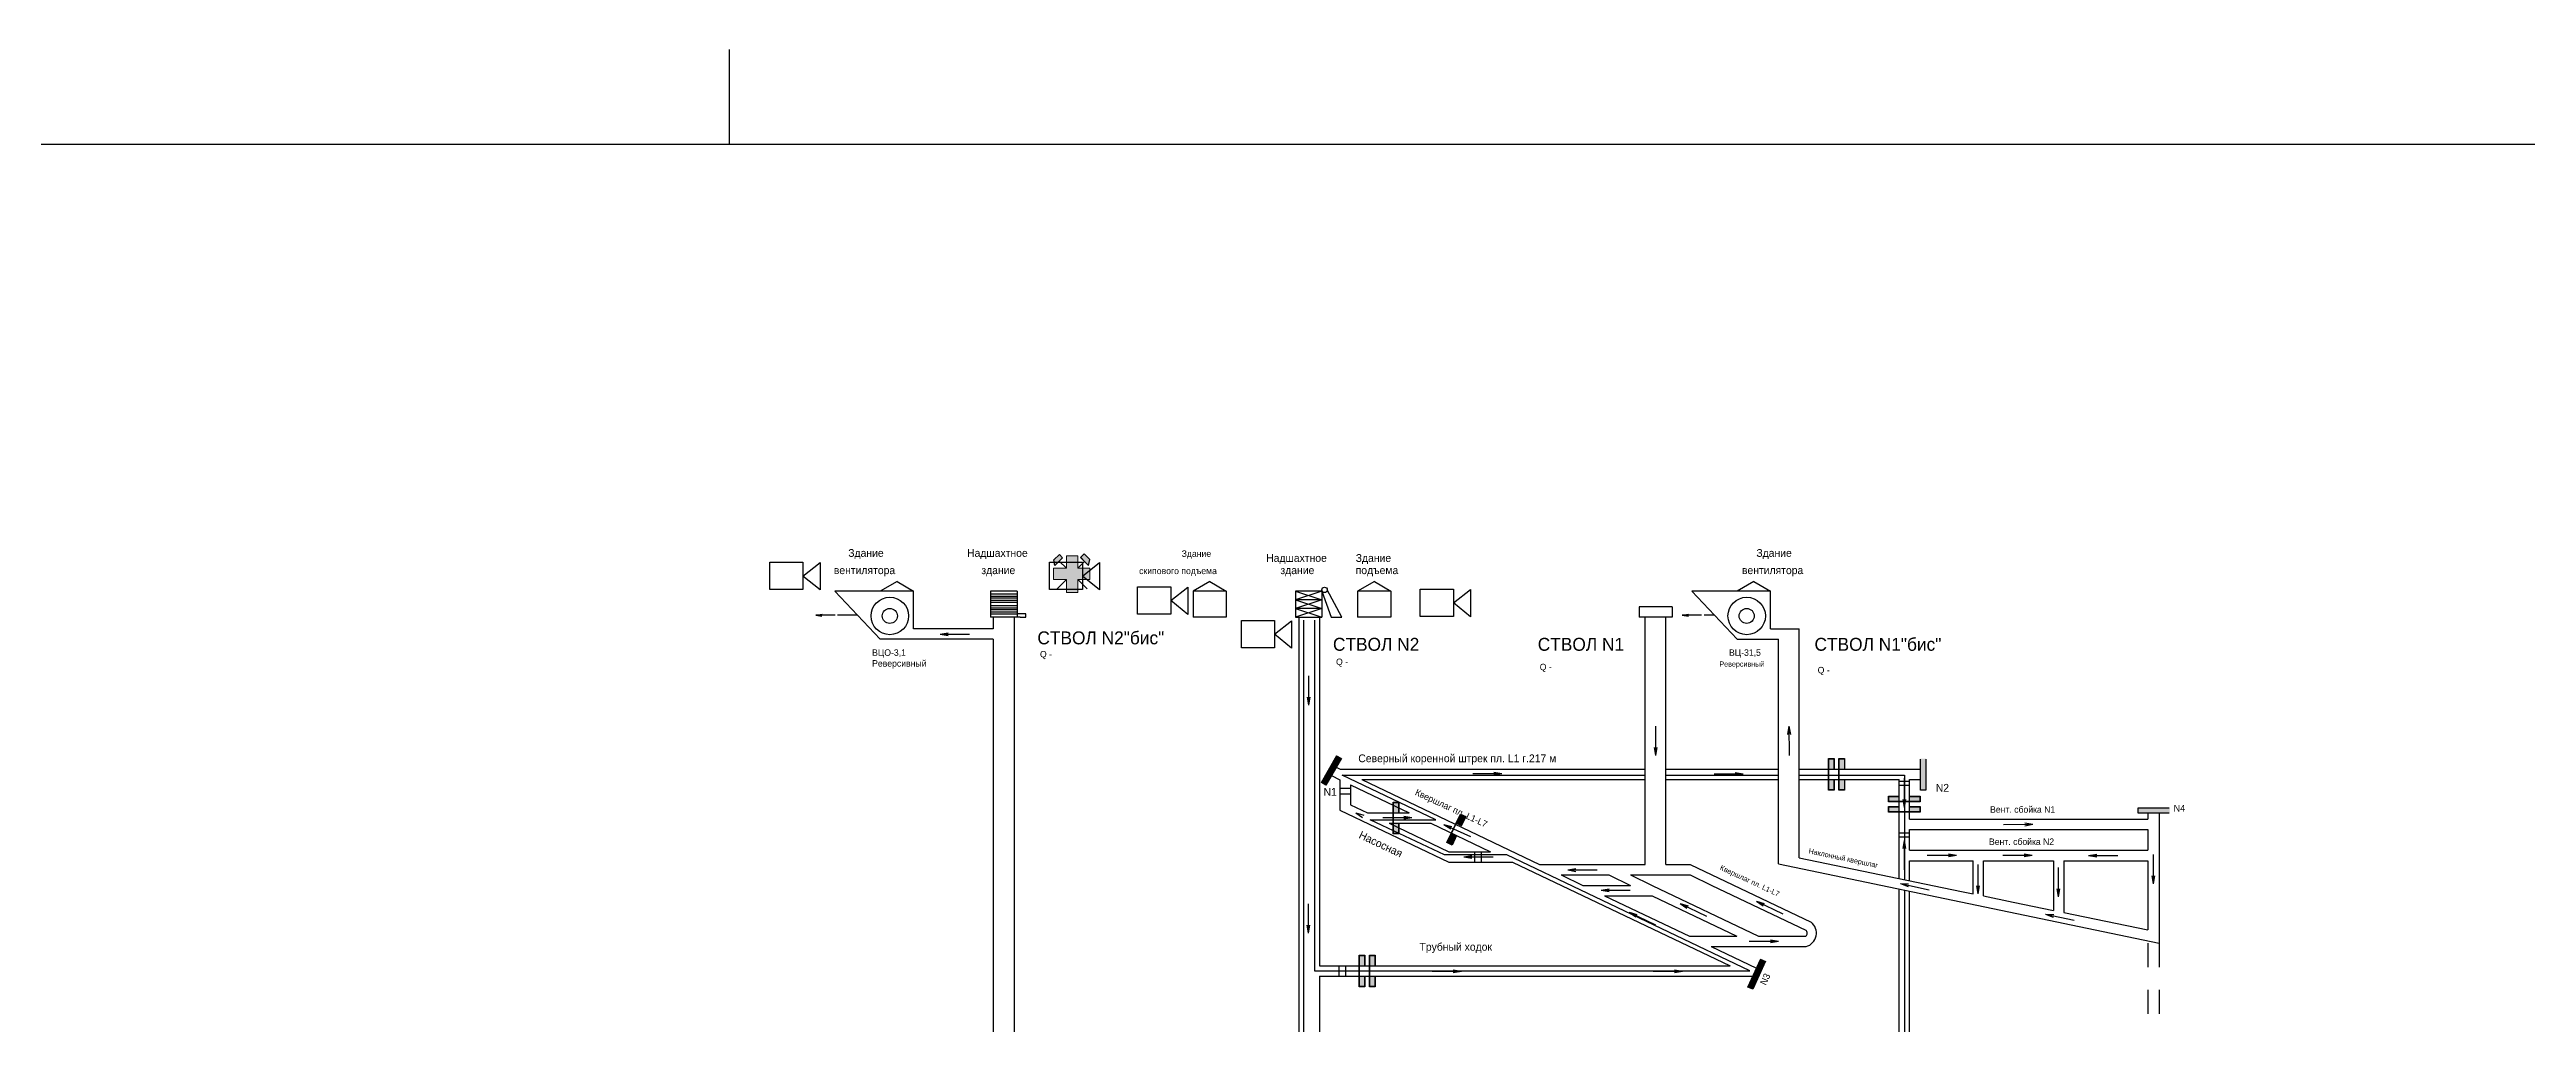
# Model space of a CAD drawing. Header units: millimetres. Extents: x -1405 to 845, y -941 to 518.
# Drawn here: x -917 to 40, y 139 to 515 of the extents above; entities that cross this region are included whole.
import ezdxf

# ---------------------------------------------------------------- set-up
doc = ezdxf.new("R2010")
doc.units = ezdxf.units.MM
for name, color, linetype in [('Двери', 7, 'Continuous'), ('Маршруты слесарей', 7, 'Continuous'), ('Номера перемычек', 7, 'Continuous'), ('Перемычки', 7, 'Continuous'), ('Пожарные арки', 7, 'Continuous'), ('Пункты ВГК', 7, 'Continuous'), ('Струя', 7, 'Continuous')]:
    doc.layers.add(name, color=color, linetype=linetype)

msp = doc.modelspace()

# ---------------------------------------------------------------- hatches: boundary and pattern name
at = {"layer": 'Двери'}
h = msp.add_hatch(color=256, dxfattribs=at)
h.paths.add_polyline_path([(-227.68, 237.09), (-227.68, 241.19), (-229.88, 241.19), (-229.88, 237.09), (-229.78, 237.09), (-229.78, 241.09), (-227.78, 241.09), (-227.78, 237.09)])
h.paths.add_polyline_path([(-229.78, 233.09), (-229.78, 237.09), (-229.88, 237.09), (-229.88, 233.09)])
h.paths.add_polyline_path([(-227.68, 228.99), (-227.68, 233.09), (-227.78, 233.09), (-227.78, 229.09), (-229.78, 229.09), (-229.78, 233.09), (-229.88, 233.09), (-229.88, 228.99)])
h = msp.add_hatch(color=3, dxfattribs=at)
h.paths.add_polyline_path([(-227.78, 241.09), (-229.78, 241.09), (-229.78, 237.09), (-227.78, 237.09)])
h.paths.add_polyline_path([(-229.78, 229.09), (-227.78, 229.09), (-227.78, 233.09), (-229.78, 233.09)])
h = msp.add_hatch(color=256, dxfattribs=at)
h.paths.add_polyline_path([(-223.68, 237.09), (-223.68, 241.19), (-225.88, 241.19), (-225.88, 237.09), (-225.78, 237.09), (-225.78, 241.09), (-223.78, 241.09), (-223.78, 237.09)])
h.paths.add_polyline_path([(-225.78, 233.09), (-225.78, 237.09), (-225.88, 237.09), (-225.88, 233.09)])
h.paths.add_polyline_path([(-223.68, 228.99), (-223.68, 233.09), (-223.78, 233.09), (-223.78, 229.09), (-225.78, 229.09), (-225.78, 233.09), (-225.88, 233.09), (-225.88, 228.99)])
h = msp.add_hatch(color=3, dxfattribs=at)
h.paths.add_polyline_path([(-223.78, 241.09), (-225.78, 241.09), (-225.78, 237.09), (-223.78, 237.09)])
h.paths.add_polyline_path([(-225.78, 229.09), (-223.78, 229.09), (-223.78, 233.09), (-225.78, 233.09)])
h = msp.add_hatch(color=256, dxfattribs=at)
h.paths.add_polyline_path([(-395.87, 220.18), (-395.87, 224.28), (-398.07, 224.28), (-398.07, 220.18), (-397.97, 220.18), (-397.97, 224.18), (-395.97, 224.18), (-395.97, 220.18)])
h.paths.add_polyline_path([(-397.97, 216.18), (-397.97, 220.18), (-398.07, 220.18), (-398.07, 216.18)])
h.paths.add_polyline_path([(-395.87, 212.08), (-395.87, 216.18), (-395.97, 216.18), (-395.97, 212.18), (-397.97, 212.18), (-397.97, 216.18), (-398.07, 216.18), (-398.07, 212.08)])
h = msp.add_hatch(color=3, dxfattribs=at)
h.paths.add_polyline_path([(-395.97, 224.18), (-397.97, 224.18), (-397.97, 220.18), (-395.97, 220.18)])
h.paths.add_polyline_path([(-397.97, 212.18), (-395.97, 212.18), (-395.97, 216.18), (-397.97, 216.18)])
h = msp.add_hatch(color=256, dxfattribs=at)
h.paths.add_polyline_path([(-202.56, 226.66), (-206.66, 226.66), (-206.66, 224.46), (-202.56, 224.46), (-202.56, 224.56), (-206.56, 224.56), (-206.56, 226.56), (-202.56, 226.56)])
h.paths.add_polyline_path([(-198.56, 224.56), (-202.56, 224.56), (-202.56, 224.46), (-198.56, 224.46)])
h.paths.add_polyline_path([(-194.46, 226.66), (-198.56, 226.66), (-198.56, 226.56), (-194.56, 226.56), (-194.56, 224.56), (-198.56, 224.56), (-198.56, 224.46), (-194.46, 224.46)])
h = msp.add_hatch(color=256, dxfattribs=at)
h.paths.add_polyline_path([(-202.56, 222.66), (-206.66, 222.66), (-206.66, 220.46), (-202.56, 220.46), (-202.56, 220.56), (-206.56, 220.56), (-206.56, 222.56), (-202.56, 222.56)])
h.paths.add_polyline_path([(-198.56, 220.56), (-202.56, 220.56), (-202.56, 220.46), (-198.56, 220.46)])
h.paths.add_polyline_path([(-194.46, 222.66), (-198.56, 222.66), (-198.56, 222.56), (-194.56, 222.56), (-194.56, 220.56), (-198.56, 220.56), (-198.56, 220.46), (-194.46, 220.46)])
h = msp.add_hatch(color=3, dxfattribs=at)
h.paths.add_polyline_path([(-206.56, 226.56), (-206.56, 224.56), (-202.56, 224.56), (-202.56, 226.56)])
h.paths.add_polyline_path([(-194.56, 224.56), (-194.56, 226.56), (-198.56, 226.56), (-198.56, 224.56)])
h = msp.add_hatch(color=3, dxfattribs=at)
h.paths.add_polyline_path([(-206.56, 222.56), (-206.56, 220.56), (-202.56, 220.56), (-202.56, 222.56)])
h.paths.add_polyline_path([(-194.56, 220.56), (-194.56, 222.56), (-198.56, 222.56), (-198.56, 220.56)])
h = msp.add_hatch(color=256, dxfattribs=at)
h.paths.add_polyline_path([(-371.84, 215.05), (-370.07, 218.75), (-372.06, 219.7), (-373.82, 216), (-373.73, 215.95), (-372.01, 219.57), (-370.21, 218.7), (-371.93, 215.09)])
h.paths.add_polyline_path([(-375.46, 212.34), (-373.73, 215.95), (-373.82, 216), (-375.55, 212.39)])
h.paths.add_polyline_path([(-375.33, 207.74), (-373.56, 211.44), (-373.65, 211.48), (-375.37, 207.87), (-377.18, 208.73), (-375.46, 212.34), (-375.55, 212.39), (-377.31, 208.69)])
h = msp.add_hatch(color=3, dxfattribs=at)
h.paths.add_polyline_path([(-370.21, 218.7), (-372.01, 219.57), (-373.73, 215.95), (-371.93, 215.09)])
h.paths.add_polyline_path([(-377.18, 208.73), (-375.37, 207.87), (-373.65, 211.48), (-375.46, 212.34)])
h = msp.add_hatch(color=256, dxfattribs=at)
h.paths.add_polyline_path([(-409.05, 161.08), (-409.05, 165.18), (-411.25, 165.18), (-411.25, 161.08), (-411.15, 161.08), (-411.15, 165.08), (-409.15, 165.08), (-409.15, 161.08)])
h.paths.add_polyline_path([(-411.15, 157.08), (-411.15, 161.08), (-411.25, 161.08), (-411.25, 157.08)])
h.paths.add_polyline_path([(-409.05, 152.98), (-409.05, 157.08), (-409.15, 157.08), (-409.15, 153.08), (-411.15, 153.08), (-411.15, 157.08), (-411.25, 157.08), (-411.25, 152.98)])
h = msp.add_hatch(color=256, dxfattribs=at)
h.paths.add_polyline_path([(-409.05, 161.03), (-409.05, 165.13), (-411.25, 165.13), (-411.25, 161.03), (-411.15, 161.03), (-411.15, 165.03), (-409.15, 165.03), (-409.15, 161.03)])
h.paths.add_polyline_path([(-411.15, 157.03), (-411.15, 161.03), (-411.25, 161.03), (-411.25, 157.03)])
h.paths.add_polyline_path([(-409.05, 152.93), (-409.05, 157.03), (-409.15, 157.03), (-409.15, 153.03), (-411.15, 153.03), (-411.15, 157.03), (-411.25, 157.03), (-411.25, 152.93)])
h = msp.add_hatch(color=3, dxfattribs=at)
h.paths.add_polyline_path([(-409.15, 165.08), (-411.15, 165.08), (-411.15, 161.08), (-409.15, 161.08)])
h.paths.add_polyline_path([(-411.15, 153.08), (-409.15, 153.08), (-409.15, 157.08), (-411.15, 157.08)])
h = msp.add_hatch(color=3, dxfattribs=at)
h.paths.add_polyline_path([(-409.15, 165.03), (-411.15, 165.03), (-411.15, 161.03), (-409.15, 161.03)])
h.paths.add_polyline_path([(-411.15, 153.03), (-409.15, 153.03), (-409.15, 157.03), (-411.15, 157.03)])
h = msp.add_hatch(color=256, dxfattribs=at)
h.paths.add_polyline_path([(-405.05, 161.08), (-405.05, 165.18), (-407.25, 165.18), (-407.25, 161.08), (-407.15, 161.08), (-407.15, 165.08), (-405.15, 165.08), (-405.15, 161.08)])
h.paths.add_polyline_path([(-407.15, 157.08), (-407.15, 161.08), (-407.25, 161.08), (-407.25, 157.08)])
h.paths.add_polyline_path([(-405.05, 152.98), (-405.05, 157.08), (-405.15, 157.08), (-405.15, 153.08), (-407.15, 153.08), (-407.15, 157.08), (-407.25, 157.08), (-407.25, 152.98)])
h = msp.add_hatch(color=256, dxfattribs=at)
h.paths.add_polyline_path([(-405.05, 161.03), (-405.05, 165.13), (-407.25, 165.13), (-407.25, 161.03), (-407.15, 161.03), (-407.15, 165.03), (-405.15, 165.03), (-405.15, 161.03)])
h.paths.add_polyline_path([(-407.15, 157.03), (-407.15, 161.03), (-407.25, 161.03), (-407.25, 157.03)])
h.paths.add_polyline_path([(-405.05, 152.93), (-405.05, 157.03), (-405.15, 157.03), (-405.15, 153.03), (-407.15, 153.03), (-407.15, 157.03), (-407.25, 157.03), (-407.25, 152.93)])
h = msp.add_hatch(color=3, dxfattribs=at)
h.paths.add_polyline_path([(-405.15, 165.08), (-407.15, 165.08), (-407.15, 161.08), (-405.15, 161.08)])
h.paths.add_polyline_path([(-407.15, 153.08), (-405.15, 153.08), (-405.15, 157.08), (-407.15, 157.08)])
h = msp.add_hatch(color=3, dxfattribs=at)
h.paths.add_polyline_path([(-405.15, 165.03), (-407.15, 165.03), (-407.15, 161.03), (-405.15, 161.03)])
h.paths.add_polyline_path([(-407.15, 153.03), (-405.15, 153.03), (-405.15, 157.03), (-407.15, 157.03)])
at = {"layer": 'Перемычки'}
h = msp.add_hatch(color=256, dxfattribs=at)
h.paths.add_polyline_path([(-424.01, 230.74), (-421.98, 234.3), (-422.06, 234.35), (-424.05, 230.88), (-425.79, 231.87), (-423.8, 235.35), (-423.88, 235.39), (-425.92, 231.84)])
h.paths.add_polyline_path([(-422.06, 234.35), (-421.98, 234.3), (-417.95, 241.33), (-419.86, 242.42), (-423.88, 235.39), (-423.8, 235.35), (-419.82, 242.29), (-418.08, 241.29)])
h = msp.add_hatch(color=3, dxfattribs=at)
h.paths.add_polyline_path([(-425.79, 231.87), (-424.05, 230.88), (-422.06, 234.35), (-423.8, 235.35)])
h.paths.add_polyline_path([(-420.07, 237.82), (-421.81, 238.82), (-423.8, 235.35), (-422.06, 234.35)])
h.paths.add_polyline_path([(-420.07, 237.82), (-418.08, 241.29), (-419.82, 242.29), (-421.81, 238.82)])
h = msp.add_hatch(color=256, dxfattribs=at)
h.paths.add_polyline_path([(-192.21, 228.87), (-192.21, 232.97), (-192.31, 232.97), (-192.31, 228.97), (-194.31, 228.97), (-194.31, 232.97), (-194.41, 232.97), (-194.41, 228.87)])
h.paths.add_polyline_path([(-192.31, 232.97), (-192.21, 232.97), (-192.21, 241.07), (-194.41, 241.07), (-194.41, 232.97), (-194.31, 232.97), (-194.31, 240.97), (-192.31, 240.97)])
h = msp.add_hatch(color=3, dxfattribs=at)
h.paths.add_polyline_path([(-194.31, 228.97), (-192.31, 228.97), (-192.31, 232.97), (-194.31, 232.97)])
h.paths.add_polyline_path([(-192.31, 236.97), (-194.31, 236.97), (-194.31, 232.97), (-192.31, 232.97)])
h.paths.add_polyline_path([(-192.31, 236.97), (-192.31, 240.97), (-194.31, 240.97), (-194.31, 236.97)])
h = msp.add_hatch(color=256, dxfattribs=at)
h.paths.add_polyline_path([(-110.34, 219.98), (-106.24, 219.98), (-106.24, 220.08), (-110.24, 220.08), (-110.23, 222.08), (-106.23, 222.08), (-106.23, 222.18), (-110.33, 222.18)])
h.paths.add_polyline_path([(-106.24, 220.08), (-106.24, 219.98), (-98.14, 219.97), (-98.13, 222.17), (-106.23, 222.18), (-106.23, 222.08), (-98.23, 222.07), (-98.24, 220.07)])
h = msp.add_hatch(color=3, dxfattribs=at)
h.paths.add_polyline_path([(-110.23, 222.08), (-110.24, 220.08), (-106.24, 220.08), (-106.23, 222.08)])
h.paths.add_polyline_path([(-102.24, 220.07), (-102.23, 222.07), (-106.23, 222.08), (-106.24, 220.08)])
h.paths.add_polyline_path([(-102.24, 220.07), (-98.24, 220.07), (-98.23, 222.07), (-102.23, 222.07)])
h = msp.add_hatch(color=256, dxfattribs=at)
h.paths.add_polyline_path([(-259.14, 151.88), (-257.44, 155.61), (-257.53, 155.65), (-259.19, 152.01), (-261.01, 152.84), (-259.35, 156.48), (-259.44, 156.52), (-261.14, 152.79)])
h.paths.add_polyline_path([(-257.53, 155.65), (-257.44, 155.61), (-254.07, 162.98), (-256.08, 163.89), (-259.44, 156.52), (-259.35, 156.48), (-256.03, 163.76), (-254.21, 162.93)])
h = msp.add_hatch(color=3, dxfattribs=at)
h.paths.add_polyline_path([(-261.01, 152.84), (-259.19, 152.01), (-257.53, 155.65), (-259.35, 156.48)])
h.paths.add_polyline_path([(-255.87, 159.29), (-257.69, 160.12), (-259.35, 156.48), (-257.53, 155.65)])
h.paths.add_polyline_path([(-255.87, 159.29), (-254.21, 162.93), (-256.03, 163.76), (-257.69, 160.12)])
at = {"layer": 'Пункты ВГК'}
msp.add_hatch(color=1, dxfattribs=at).paths.add_polyline_path([(-524.28, 314.69), (-529.35, 314.69), (-529.35, 310.37), (-524.28, 310.37), (-524.28, 305.35), (-519.96, 305.35), (-519.96, 310.37), (-515.22, 310.37), (-515.22, 314.69), (-519.96, 314.69), (-519.96, 319.49), (-524.28, 319.49)])
h = msp.add_hatch(color=256, dxfattribs=at)
h.paths.add_polyline_path([(-517.49, 320.26), (-518.87, 318.88), (-515.81, 315.82), (-515.3, 318.09)])
h.paths.add_polyline_path([(-525.8, 318.78), (-527.01, 319.99), (-529.16, 317.94), (-528.76, 315.82)])

# ---------------------------------------------------------------- linework, layer by layer
for p, q in [((-654.51, 478.56), (-654.51, 515.12)), ((-1404.51, 478.56), (845.49, 478.56)), ((-589.77, 309.59), (-596.27, 305.82)), ((-589.77, 309.59), (-583.42, 305.82)), ((-468.91, 309.59), (-475.41, 305.82)), ((-468.91, 309.59), (-462.56, 305.82)), ((-417.87, 295.81), (-423.56, 306.31)), ((-405.33, 309.59), (-411.83, 305.82)), ((-405.33, 309.59), (-398.98, 305.82)), ((-258.72, 309.59), (-265.22, 305.82)), ((-258.72, 309.59), (-252.37, 305.82)), ((-583.42, 305.82), (-613.81, 305.82)), ((-613.81, 305.82), (-596.27, 287.32)), ((-583.42, 305.82), (-596.27, 305.82)), ((-583.42, 291.32), (-583.42, 305.82)), ((-543.41, 305.82), (-553.67, 305.82)), ((-553.67, 305.82), (-553.67, 295.82)), ((-543.41, 304.67), (-553.67, 304.67)), ((-543.41, 303.84), (-553.67, 303.84)), ((-543.41, 303.1), (-553.67, 303.1)), ((-543.41, 302.26), (-553.67, 302.26)), ((-543.41, 301.52), (-553.67, 301.52)), ((-543.41, 300.14), (-553.67, 300.14)), ((-543.41, 299.31), (-553.67, 299.31)), ((-543.41, 298.57), (-553.67, 298.57)), ((-543.41, 297.73), (-553.67, 297.73)), ((-543.41, 296.99), (-553.67, 296.99)), ((-543.41, 305.82), (-543.41, 295.82)), ((-540.05, 297.08), (-543.41, 297.08)), ((-540.05, 295.82), (-540.05, 297.08)), ((-462.56, 305.82), (-475.41, 305.82)), ((-475.41, 305.82), (-475.41, 295.82)), ((-462.56, 305.82), (-462.56, 295.82)), ((-425.6, 305.82), (-435.86, 305.82)), ((-435.86, 305.82), (-435.86, 295.82)), ((-435.86, 305.82), (-425.6, 302.49)), ((-425.6, 305.82), (-435.86, 302.49)), ((-425.6, 302.49), (-435.86, 302.49)), ((-425.6, 302.49), (-435.86, 299.15)), ((-435.86, 302.49), (-425.6, 299.15)), ((-425.6, 299.15), (-435.86, 299.15)), ((-435.86, 299.15), (-425.6, 295.82)), ((-425.6, 299.15), (-435.86, 295.82)), ((-425.6, 305.82), (-425.6, 295.82)), ((-425.6, 305.82), (-422.04, 295.81)), ((-411.83, 305.82), (-411.83, 295.82)), ((-398.98, 305.82), (-411.83, 305.82)), ((-398.98, 305.82), (-398.98, 295.82)), ((-290.33, 299.82), (-303.08, 299.82)), ((-303.08, 299.82), (-303.08, 295.82)), ((-290.33, 299.82), (-290.33, 295.82)), ((-252.37, 305.82), (-282.76, 305.82)), ((-282.76, 305.82), (-265.22, 287.32)), ((-252.37, 305.82), (-265.22, 305.82)), ((-252.37, 291.32), (-252.37, 305.82)), ((-552.56, 287.32), (-596.27, 287.32)), ((-552.56, 291.32), (-583.42, 291.32)), ((-556.56, 291.32), (-583.42, 291.32)), ((-542.21, 295.82), (-553.67, 295.82)), ((-553.67, 295.82), (-553.67, 295.82)), ((-552.56, 295.82), (-552.56, 291.32)), ((-552.56, 287.32), (-552.56, -106.45)), ((-544.56, 295.82), (-544.56, 80.89)), ((-542.21, 295.82), (-540.05, 295.82)), ((-462.56, 295.82), (-475.41, 295.82)), ((-475.41, 295.82), (-475.41, 295.82)), ((-435.86, 295.82), (-435.86, 295.82)), ((-435.86, 295.82), (-425.6, 295.82)), ((-434.56, 295.82), (-434.56, 95.59)), ((-426.56, 295.82), (-426.56, 161.03)), ((-422.04, 295.81), (-417.87, 295.81)), ((-398.98, 295.82), (-411.83, 295.82)), ((-411.83, 295.82), (-411.83, 295.82)), ((-290.5, 295.82), (-303.08, 295.82)), ((-290.33, 295.82), (-303.08, 295.82)), ((-300.74, 200.18), (-300.74, 295.82)), ((-292.74, 200.18), (-292.74, 295.82)), ((-265.22, 287.32), (-249.26, 287.32)), ((-252.37, 291.32), (-241.26, 291.32)), ((-249.26, 200.45), (-249.26, 287.32)), ((-241.26, 234.86), (-241.26, 291.32)), ((-421.94, 234.56), (-418.63, 232.97)), ((-420.06, 237.84), (-418.51, 237.09)), ((-418.63, 232.97), (-418.63, 221.23)), ((-418.51, 237.09), (-300.74, 237.09)), ((-414.63, 231.06), (-414.63, 223.32)), ((-414.63, 231.06), (-391.88, 220.18)), ((-410.17, 233.09), (-300.74, 233.09)), ((-410.17, 233.09), (-341.55, 200.18)), ((-292.74, 237.09), (-249.26, 237.09)), ((-292.74, 233.09), (-249.26, 233.09)), ((-241.26, 237.09), (-194.31, 237.09)), ((-241.26, 202.79), (-241.26, 234.78)), ((-241.26, 233.09), (-202.56, 233.09)), ((-202.56, 194.8), (-202.56, 233.09)), ((-198.56, 217.71), (-198.56, 233.09)), ((-198.56, 233.09), (-194.31, 233.09)), ((-418.63, 221.23), (-376.58, 201.18)), ((-414.63, 223.32), (-408.03, 220.18)), ((-408.03, 220.18), (-391.88, 220.18)), ((-399.65, 216.18), (-383.49, 216.18)), ((-399.65, 216.18), (-376.58, 205.18)), ((-383.49, 216.18), (-360.43, 205.18)), ((-198.56, 217.71), (-138.56, 217.71)), ((-198.56, 213.71), (-106.5, 213.71)), ((-198.56, 205.71), (-198.56, 213.71)), ((-138.56, 217.71), (-106.5, 217.71)), ((-106.5, 220.08), (-106.5, 217.71)), ((-106.5, 213.71), (-106.5, 205.71)), ((-102.13, 220.07), (-102.13, 163.43)), ((-376.58, 205.18), (-360.43, 205.18)), ((-376.58, 201.18), (-352.04, 201.18)), ((-352.04, 201.18), (-267.85, 161.03)), ((-241.26, 202.79), (-178.56, 189.84)), ((-198.56, 205.71), (-198.56, 208.18)), ((-198.56, 205.71), (-106.5, 205.71)), ((-198.56, 201.71), (-174, 201.71)), ((-198.56, 193.97), (-198.56, 201.71)), ((-174, 188.9), (-174, 201.71)), ((-170, 188.08), (-170, 201.71)), ((-170, 201.71), (-158.56, 201.71)), ((-158.56, 201.71), (-143.01, 201.71)), ((-143.01, 201.71), (-143.01, 182.41)), ((-139.01, 201.71), (-139.01, 181.67)), ((-139.01, 201.71), (-106.5, 201.71)), ((-106.5, 208.18), (-106.5, 205.71)), ((-106.5, 201.71), (-106.5, 174.96)), ((-341.55, 200.18), (-300.74, 200.18)), ((-333.17, 196.18), (-314.8, 196.18)), ((-333.17, 196.18), (-324.78, 192.18)), ((-324.78, 192.18), (-306.41, 192.18)), ((-314.8, 196.18), (-306.41, 192.18)), ((-306.41, 196.18), (-298.03, 192.18)), ((-306.41, 196.18), (-283.32, 196.18)), ((-298.03, 192.18), (-256.89, 172.56)), ((-292.74, 200.18), (-283.32, 200.18)), ((-283.32, 200.18), (-236.64, 177.92)), ((-283.32, 196.18), (-274.93, 192.18)), ((-274.93, 192.18), (-238.6, 174.85)), ((-249.26, 200.45), (-102.13, 169.89)), ((-202.56, 194.8), (-202.56, 196.18)), ((-198.56, 193.97), (-198.56, 196.18)), ((-316.39, 188.18), (-298.03, 188.18)), ((-316.39, 188.18), (-283.65, 172.56)), ((-298.03, 188.18), (-265.28, 172.56)), ((-202.56, 20.89), (-202.56, 190.8)), ((-198.56, 20.89), (-198.56, 189.97)), ((-178.56, 189.84), (-174, 188.9)), ((-170, 188.08), (-158.56, 185.71)), ((-158.56, 185.71), (-143.01, 182.5)), ((-283.65, 172.56), (-265.28, 172.56)), ((-256.89, 172.56), (-238.6, 172.56)), ((-139.01, 181.67), (-106.5, 174.96)), ((-275.26, 168.56), (-238.56, 168.56)), ((-275.26, 168.56), (-257.67, 160.17)), ((-106.5, 169.89), (-106.5, 160.63)), ((-102.13, 169.89), (-102.13, 160.63)), ((-426.56, 161.03), (-267.85, 161.03)), ((-426.56, 157.03), (-259.46, 157.03)), ((-426.56, 157.03), (-426.56, 117.06)), ((-426.56, 157.03), (-426.56, 155.18)), ((-259.46, 157.03), (-259.16, 156.89)), ((-106.5, 151.8), (-106.5, 142.53)), ((-102.13, 151.8), (-102.13, 142.53))]:
    msp.add_line(p, q)
at = {"color": 5}
for p, q in [((-286.38, 296.57), (-283.94, 296.97)), ((-278.96, 296.57), (-286.38, 296.57)), ((-286.38, 296.57), (-283.98, 296.2)), ((-273.99, 296.57), (-277.97, 296.57))]:
    msp.add_line(p, q, dxfattribs=at)
for centre, radius in [((-424.6, 306.34), 1.04), ((-592.55, 296.27), 7.24), ((-592.55, 296.27), 2.91), ((-261.5, 296.27), 7.24), ((-261.5, 296.27), 2.91)]:
    msp.add_circle(centre, radius)
for centre, radius, start, end in [((-239.64, 173.7), 1.55, 312.40661, 47.59339), ((-239.85, 173.7), 5.3, 284.0993, 52.75498)]:
    msp.add_arc(centre, radius, start, end)
at = {"layer": 'Двери'}
for points in [[(-227.68, 233.09), (-227.68, 228.99), (-229.88, 228.99), (-229.88, 241.19), (-227.68, 241.19), (-227.68, 237.09)], [(-227.78, 233.09), (-227.78, 229.09), (-229.78, 229.09), (-229.78, 241.09), (-227.78, 241.09), (-227.78, 237.09)], [(-223.68, 233.09), (-223.68, 228.99), (-225.88, 228.99), (-225.88, 241.19), (-223.68, 241.19), (-223.68, 237.09)], [(-223.78, 233.09), (-223.78, 229.09), (-225.78, 229.09), (-225.78, 241.09), (-223.78, 241.09), (-223.78, 237.09)], [(-395.87, 216.18), (-395.87, 212.08), (-398.07, 212.08), (-398.07, 224.28), (-395.87, 224.28), (-395.87, 220.18)], [(-395.97, 216.18), (-395.97, 212.18), (-397.97, 212.18), (-397.97, 224.18), (-395.97, 224.18), (-395.97, 220.18)], [(-198.56, 226.66), (-194.46, 226.66), (-194.46, 224.46), (-206.66, 224.46), (-206.66, 226.66), (-202.56, 226.66)], [(-198.56, 222.66), (-194.46, 222.66), (-194.46, 220.46), (-206.66, 220.46), (-206.66, 222.66), (-202.56, 222.66)], [(-198.56, 226.56), (-194.56, 226.56), (-194.56, 224.56), (-206.56, 224.56), (-206.56, 226.56), (-202.56, 226.56)], [(-198.56, 222.56), (-194.56, 222.56), (-194.56, 220.56), (-206.56, 220.56), (-206.56, 222.56), (-202.56, 222.56)], [(-373.56, 211.44), (-375.33, 207.74), (-377.31, 208.69), (-372.06, 219.7), (-370.07, 218.75), (-371.84, 215.05)], [(-373.65, 211.48), (-375.37, 207.87), (-377.18, 208.73), (-372.01, 219.57), (-370.21, 218.7), (-371.93, 215.09)], [(-409.05, 157.08), (-409.05, 152.98), (-411.25, 152.98), (-411.25, 165.18), (-409.05, 165.18), (-409.05, 161.08)], [(-409.05, 157.03), (-409.05, 152.93), (-411.25, 152.93), (-411.25, 165.13), (-409.05, 165.13), (-409.05, 161.03)], [(-409.15, 157.08), (-409.15, 153.08), (-411.15, 153.08), (-411.15, 165.08), (-409.15, 165.08), (-409.15, 161.08)], [(-409.15, 157.03), (-409.15, 153.03), (-411.15, 153.03), (-411.15, 165.03), (-409.15, 165.03), (-409.15, 161.03)], [(-405.05, 157.08), (-405.05, 152.98), (-407.25, 152.98), (-407.25, 165.18), (-405.05, 165.18), (-405.05, 161.08)], [(-405.05, 157.03), (-405.05, 152.93), (-407.25, 152.93), (-407.25, 165.13), (-405.05, 165.13), (-405.05, 161.03)], [(-405.15, 157.08), (-405.15, 153.08), (-407.15, 153.08), (-407.15, 165.08), (-405.15, 165.08), (-405.15, 161.08)], [(-405.15, 157.03), (-405.15, 153.03), (-407.15, 153.03), (-407.15, 165.03), (-405.15, 165.03), (-405.15, 161.03)]]:
    msp.add_lwpolyline(points, dxfattribs=at)
at = {"layer": 'Маршруты слесарей', "color": 5, "lineweight": 30}
for p, q in [((-428.54, 294.61), (-428.54, 159.12)), ((-378.2, 203.94), (-402.28, 215.32)), ((-354.22, 203.94), (-378.2, 203.94)), ((-260.34, 159.12), (-354.22, 203.94)), ((-428.54, 159.12), (-260.34, 159.12))]:
    msp.add_line(p, q, dxfattribs=at)
at = {"layer": 'Маршруты слесарей', "color": 3, "lineweight": 30}
msp.add_lwpolyline([(-432.74, 294.64), (-432.74, 97.09)], dxfattribs=at)
at = {"layer": 'Маршруты слесарей', "color": 5, "lineweight": 30}
for points in [[(-402.28, 215.32), (-406.99, 217.55), (-381.66, 217.55), (-417.83, 234.78), (-300.74, 234.78)], [(-292.74, 234.78), (-249.26, 234.78)], [(-241.26, 234.78), (-200.54, 234.78), (-200.54, 194.38)], [(-200.54, 190.33), (-200.54, 19.09), (-180.22, 19.09), (-180.22, 32.44), (-140.65, 32.44), (-140.65, 19.97), (-110.76, 19.97), (-57.96, -4.66)]]:
    msp.add_lwpolyline(points, dxfattribs=at)
at = {"layer": 'Перемычки'}
for points in [[(-418.08, 241.29), (-424.05, 230.88), (-425.79, 231.87), (-419.82, 242.29)], [(-192.31, 240.97), (-192.31, 228.97), (-194.31, 228.97), (-194.31, 240.97)], [(-98.24, 220.07), (-110.24, 220.08), (-110.23, 222.08), (-98.23, 222.07)], [(-254.21, 162.93), (-259.19, 152.01), (-261.01, 152.84), (-256.03, 163.76)]]:
    msp.add_lwpolyline(points, dxfattribs=at)
at = {"layer": 'Пожарные арки', "color": 1}
for p, q in [((-418.63, 229.71), (-414.63, 229.71)), ((-202.56, 232.39), (-198.56, 232.39)), ((-202.56, 230.84), (-198.56, 230.84)), ((-418.63, 227.57), (-414.63, 227.57)), ((-202.56, 212.5), (-198.56, 212.5)), ((-202.56, 210.87), (-198.56, 210.87)), ((-366.64, 205.18), (-366.64, 201.18)), ((-364.08, 205.18), (-364.08, 201.18)), ((-419.09, 161.03), (-419.09, 157.03)), ((-419.09, 157.03), (-419.09, 157.03)), ((-416.54, 161.03), (-416.54, 157.03))]:
    msp.add_line(p, q, dxfattribs=at)
at = {"layer": 'Пункты ВГК', "color": 1}
for p, q in [((-626.1, 311.66), (-619.52, 316.87)), ((-619.52, 316.87), (-619.52, 306.3)), ((-518.09, 311.66), (-511.51, 316.87)), ((-511.51, 316.87), (-511.51, 306.3)), ((-619.52, 306.3), (-626.1, 311.66)), ((-511.51, 306.3), (-518.09, 311.66)), ((-484.02, 302.2), (-477.43, 307.41)), ((-477.43, 307.41), (-477.43, 296.84)), ((-374.8, 301.29), (-368.22, 306.49)), ((-368.22, 306.49), (-368.22, 295.93)), ((-477.43, 296.84), (-484.02, 302.2)), ((-368.22, 295.93), (-374.8, 301.29)), ((-443.88, 289.2), (-437.3, 294.4)), ((-437.3, 283.84), (-443.88, 289.2)), ((-437.3, 294.4), (-437.3, 283.84))]:
    msp.add_line(p, q, dxfattribs=at)
at = {"layer": 'Пункты ВГК'}
for p, q in [((-529.16, 317.94), (-527.01, 319.99)), ((-528.76, 315.82), (-529.16, 317.94)), ((-525.8, 318.78), (-528.76, 315.82)), ((-527.09, 317.5), (-524.28, 314.69)), ((-527.01, 319.99), (-525.8, 318.78)), ((-517.32, 317.33), (-519.96, 314.69)), ((-517.49, 320.26), (-518.87, 318.88)), ((-518.87, 318.88), (-515.81, 315.82)), ((-517.32, 317.33), (-518.67, 318.67)), ((-515.3, 318.09), (-517.49, 320.26)), ((-515.81, 315.82), (-515.3, 318.09)), ((-524.28, 310.37), (-528.06, 306.59)), ((-519.96, 310.37), (-516.31, 306.72))]:
    msp.add_line(p, q, dxfattribs=at)
at = {"layer": 'Пункты ВГК', "color": 1, "lineweight": 20}
for p, q in [((-524.28, 314.69), (-524.28, 319.49)), ((-519.96, 319.49), (-524.28, 319.49)), ((-519.96, 314.69), (-519.96, 319.49)), ((-529.35, 314.69), (-524.28, 314.69)), ((-529.35, 314.69), (-529.35, 310.37)), ((-529.35, 310.37), (-524.28, 310.37)), ((-524.28, 305.35), (-524.28, 310.37)), ((-519.96, 314.69), (-515.22, 314.69)), ((-519.96, 310.37), (-515.22, 310.37)), ((-519.96, 305.35), (-519.96, 310.37)), ((-515.22, 310.37), (-515.22, 314.69)), ((-524.28, 305.35), (-519.96, 305.35))]:
    msp.add_line(p, q, dxfattribs=at)
at = {"layer": 'Пункты ВГК', "color": 1}
for points in [[(-638.92, 317.02), (-626.1, 317.02), (-626.1, 306.45), (-638.92, 306.45)], [(-530.91, 317.02), (-518.09, 317.02), (-518.09, 306.45), (-530.91, 306.45)], [(-496.83, 307.56), (-484.02, 307.56), (-484.02, 297), (-496.83, 297)], [(-387.61, 306.65), (-374.8, 306.65), (-374.8, 296.08), (-387.61, 296.08)], [(-456.7, 294.56), (-443.88, 294.56), (-443.88, 283.99), (-456.7, 283.99)]]:
    msp.add_lwpolyline(points, close=True, dxfattribs=at)
at = {"layer": 'Струя', "color": 5}
for p, q in [((-621.15, 296.57), (-618.71, 296.97)), ((-621.15, 296.57), (-618.75, 296.2)), ((-613.72, 296.57), (-621.15, 296.57)), ((-605.04, 296.57), (-612.73, 296.57)), ((-573.09, 289.26), (-569.98, 289.78)), ((-573.09, 289.26), (-569.98, 288.74)), ((-573.09, 289.26), (-561.79, 289.25)), ((-245.17, 253.63), (-245.68, 250.52)), ((-245.17, 253.63), (-245.14, 242.33)), ((-245.17, 253.63), (-244.64, 250.52)), ((-150.99, 215.63), (-162.29, 215.61)), ((-150.99, 215.63), (-154.1, 216.15)), ((-150.99, 215.63), (-154.1, 215.1)), ((-200.61, 209.51), (-201.13, 206.4)), ((-200.61, 209.51), (-200.61, 198.2)), ((-200.61, 209.51), (-200.09, 206.4)), ((-180.42, 203.68), (-191.73, 203.66)), ((-180.42, 203.68), (-183.53, 204.2)), ((-180.42, 203.68), (-183.53, 203.15)), ((-151.23, 203.67), (-162.53, 203.65)), ((-151.23, 203.67), (-154.34, 204.18)), ((-151.23, 203.67), (-154.34, 203.14)), ((-129.39, 203.7), (-126.28, 204.23)), ((-129.39, 203.7), (-118.09, 203.7)), ((-129.39, 203.7), (-126.28, 203.18)), ((-104.29, 192.77), (-104.32, 204.08)), ((-202.09, 192.93), (-191.04, 190.5)), ((-202.09, 192.93), (-199.16, 191.75)), ((-202.09, 192.93), (-198.94, 192.77)), ((-172.03, 188.92), (-172.56, 192.03)), ((-172.03, 188.92), (-172.05, 200.22)), ((-172.03, 188.92), (-171.51, 192.03)), ((-141.05, 187.77), (-141.07, 199.08)), ((-104.29, 192.77), (-104.82, 195.88)), ((-104.29, 192.77), (-103.78, 195.89)), ((-141.05, 187.77), (-141.57, 190.88)), ((-141.05, 187.77), (-140.53, 190.88)), ((-146.01, 181.1), (-134.97, 178.67)), ((-146.01, 181.1), (-142.86, 180.94)), ((-146.01, 181.1), (-143.09, 179.92))]:
    msp.add_line(p, q, dxfattribs=at)
at = {"layer": 'Струя', "color": 1}
for p, q in [((-430.71, 261.77), (-430.73, 273.07)), ((-430.71, 261.77), (-431.24, 264.88)), ((-430.71, 261.77), (-430.2, 264.88)), ((-296.62, 242.33), (-296.64, 253.63)), ((-296.62, 242.33), (-297.15, 245.44)), ((-296.62, 242.33), (-296.1, 245.44)), ((-356.04, 235.27), (-367.34, 235.33)), ((-356.04, 235.27), (-359.15, 235.81)), ((-356.04, 235.27), (-359.15, 234.76)), ((-262.81, 235.12), (-274.11, 235.17)), ((-262.81, 235.12), (-265.92, 235.66)), ((-262.81, 235.12), (-265.92, 234.61)), ((-200.52, 222.23), (-200.54, 233.54)), ((-412.47, 220.21), (-409.89, 218.4)), ((-412.47, 220.21), (-409.44, 219.34)), ((-200.52, 222.23), (-201.05, 225.34)), ((-200.52, 222.23), (-200.01, 225.34)), ((-390.83, 218.27), (-402.14, 218.27)), ((-390.83, 218.27), (-393.94, 218.8)), ((-390.83, 218.27), (-393.94, 217.75)), ((-378.45, 215.73), (-368.15, 211.09)), ((-378.45, 215.73), (-375.4, 214.93)), ((-378.45, 215.73), (-375.83, 213.98)), ((-370.8, 203.2), (-367.69, 203.72)), ((-370.8, 203.2), (-367.69, 202.68)), ((-370.8, 203.2), (-359.5, 203.2)), ((-330.58, 198.11), (-327.47, 198.63)), ((-330.58, 198.11), (-327.47, 197.59)), ((-330.58, 198.11), (-319.28, 198.11)), ((-430.75, 173.69), (-430.77, 184.99)), ((-317.78, 190.32), (-314.67, 190.84)), ((-317.78, 190.32), (-306.48, 190.32)), ((-317.78, 190.32), (-314.67, 189.8)), ((-287.18, 185.11), (-276.99, 180.22)), ((-287.18, 185.11), (-284.6, 183.3)), ((-287.18, 185.11), (-284.15, 184.24)), ((-257.73, 186.04), (-247.54, 181.15)), ((-257.73, 186.04), (-254.7, 185.16)), ((-257.73, 186.04), (-255.15, 184.22)), ((-430.75, 173.69), (-431.27, 176.8)), ((-430.75, 173.69), (-430.23, 176.8)), ((-306.95, 181.78), (-303.92, 180.91)), ((-306.95, 181.78), (-304.37, 179.97)), ((-306.95, 181.78), (-296.76, 176.89)), ((-249.26, 170.44), (-260.56, 170.44)), ((-249.26, 170.44), (-252.37, 170.96)), ((-249.26, 170.44), (-252.37, 169.92)), ((-371.75, 158.92), (-383.06, 158.92)), ((-371.75, 158.92), (-374.86, 159.44)), ((-371.75, 158.92), (-374.86, 158.4)), ((-286.34, 158.92), (-297.65, 158.92)), ((-286.34, 158.92), (-289.46, 159.44)), ((-286.34, 158.92), (-289.46, 158.4))]:
    msp.add_line(p, q, dxfattribs=at)

# ---------------------------------------------------------------- texts
for s, height, p in [('Здание', 3, (-608.6, 319.1)), ('Надшахтное', 3, (-562.7, 319.1)), ('Здание', 2.5, (-479.8, 319.1)), ('Надшахтное', 3, (-447.14, 317.16)), ('Здание', 3, (-412.55, 317.16)), ('Здание', 3, (-257.76, 319.1)), ('вентилятора', 3, (-614.18, 312.43)), ('здание', 3, (-557.18, 312.43)), ('скипового подъема', 2.5, (-496.23, 312.43)), ('здание', 3, (-441.63, 312.43)), ('подъема', 3, (-412.57, 312.43)), ('вентилятора', 3, (-263.34, 312.43)), ('СТВОЛ N2"бис"', 5, (-535.54, 285.3)), ('СТВОЛ N2', 5, (-421.35, 282.81)), ('СТВОЛ N1', 5, (-342.23, 282.81)), ('СТВОЛ N1"бис"', 5, (-235.31, 282.81)), ('ВЦО-3,1', 2.5, (-599.39, 280.86)), ('Реверсивный', 2.5, (-599.39, 276.69)), ('Q - ', 2.5, (-534.54, 280.25)), ('Q - ', 2.5, (-420.15, 277.3)), ('Q - ', 2.5, (-341.46, 275.29)), ('Реверсивный', 2, (-272.06, 276.69)), ('ВЦ-31,5', 2.5, (-268.34, 280.86)), ('Q -', 2.5, (-234.09, 274.09)), ('Северный коренной штрек пл. L1 г.217 м', 3, (-411.56, 239.76)), ('Вент. сбойка N1', 2.5, (-167.48, 220.24)), ('Вент. сбойка N2', 2.5, (-167.9, 207.79)), ('Трубный ходок', 3, (-387.91, 166.93))]:
    msp.add_text(s, height=height).set_placement(p)
for s, height, rotation, p in [('Квершлаг пл. L1-L7', 2.5, 335, (-389.86, 227.25)), ('Насосная', 3, 334.72783, (-411.63, 210.59)), ('Наклонный квершлаг', 2, 348, (-237.74, 204.56)), ('Квершлаг пл. L1-L7', 2, 335, (-272.04, 198.33))]:
    msp.add_text(s, height=height, rotation=rotation).set_placement(p)
at = {"layer": 'Номера перемычек'}
for s, height, p in [('N1', 3, (-424.99, 226.79)), ('N2', 3, (-188.45, 228.36)), ('N4', 2.6, (-96.57, 220.67))]:
    msp.add_text(s, height=height, dxfattribs=at).set_placement(p)
msp.add_text('N3', height=2.6, rotation=65.54824, dxfattribs=at).set_placement((-254.09, 153.36))

doc.saveas('drawing.dxf')
